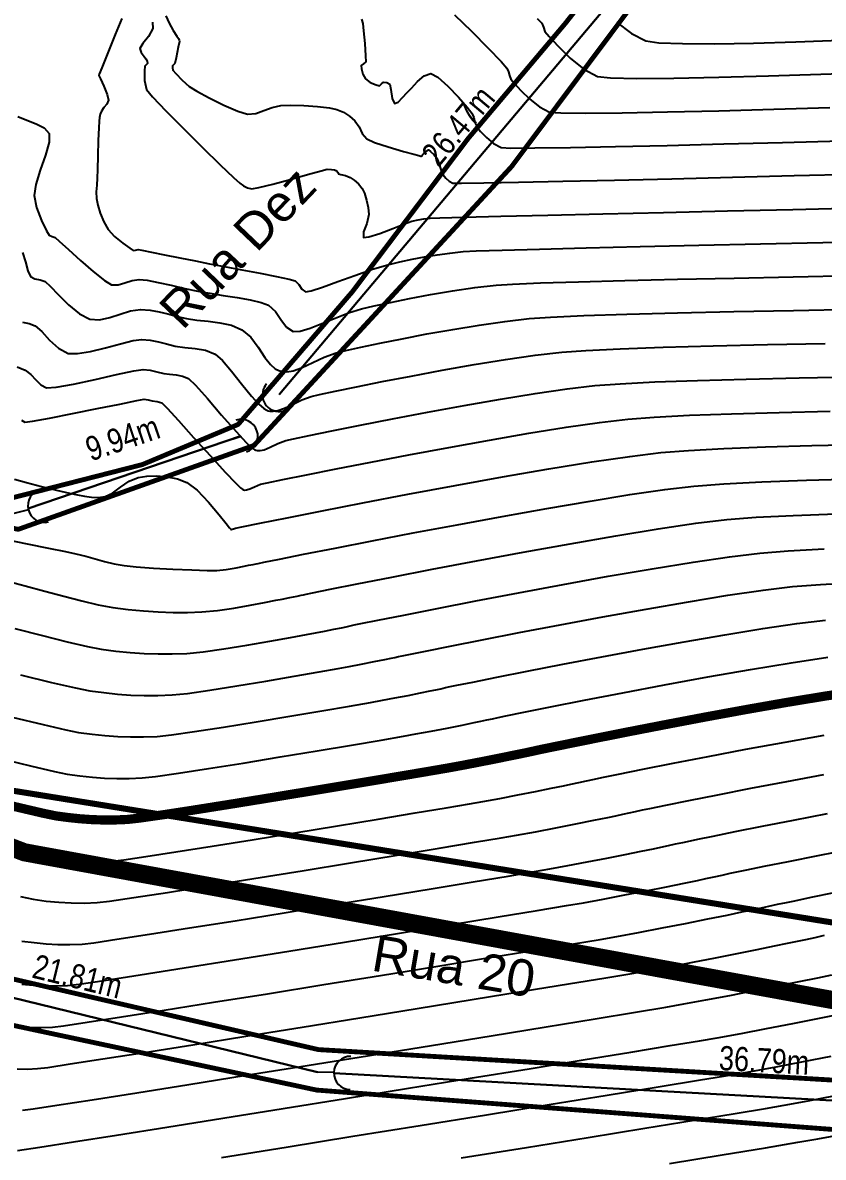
# Model space of a CAD drawing. Extents: x 360931 to 362237, y 7351473 to 7352200.
# Drawn here: x 361529.47 to 361562.54, y 7351742.04 to 7351788.91 of the extents above; entities that cross this region are included whole.
import ezdxf
from ezdxf.enums import TextEntityAlignment as Align

# ---------------------------------------------------------------- set-up
doc = ezdxf.new("R2010")
doc.units = 0
for name, color, linetype in [('A_Curvas Intermediarias', 37, 'Continuous'), ('A_Curvas Mestras', 32, 'Continuous'), ('LISTAGEM_TEXTO', 7, 'Continuous'), ('PONTOS-Pontos - Água_U', 1, 'Continuous'), ('PS_IND_COMPRIMENTO', 7, 'Continuous'), ('ZZ-Carimbo Texto', 7, 'Continuous')]:
    doc.layers.add(name, color=color, linetype=linetype)
doc.layers.add('TUBO_PE_80_NTS194_PN_12_5', color=5, linetype='Continuous', lineweight=30)
doc.styles.add('CARIMBO', font='arial.ttf', dxfattribs={"height": 2})
doc.styles.add('ROMANS', font='arial.ttf', dxfattribs={"height": 2})
picture_1 = doc.add_image_def('image1.tif', size_in_pixel=(23490, 20550))

# ---------------------------------------------------------------- blocks, each defined once
blk = doc.blocks.new('*U1055')
for p, q in [((-0.135, 0), (0, 0)), ((0, 0), (0.1276, -0.0248))]:
    blk.add_line(p, q)
blk.add_arc((-0.2725, -0.0002), 0.1375, 270.09061, 90.09061)
blk = doc.blocks.new('*U1059')
for p, q in [((-0.135, 0), (0, 0)), ((0, 0), (0.1205, -0.0487))]:
    blk.add_line(p, q)
blk.add_arc((-0.2725, -0.0002), 0.1375, 270.09062, 90.09062)
blk = doc.blocks.new('*U1063', base_point=(283806.4177, 7271952.5131))
blk.add_line((283806.2737, 7271952.5131), (283806.4242, 7271952.5131))
blk.add_arc((283806.4242, 7271952.5131), 0.1375, 269.99619, 89.99619)
blk = doc.blocks.new('*U1064', base_point=(283806.4177, 7271952.5131))
blk.add_line((283806.2737, 7271952.5131), (283806.4242, 7271952.5131))
blk.add_arc((283806.4242, 7271952.5131), 0.1375, 269.99619, 89.99619)

msp = doc.modelspace()

# ---------------------------------------------------------------- linework, layer by layer
at = {"color": 0, "const_width": 0.2}
for points in [[(361556.604, 7351794.872), (361557.809, 7351793.852), (361549.666, 7351782.966), (361539.023, 7351771.445), (361529.286, 7351767.979), (361519.1, 7351770.126), (361511.497, 7351763.389), (361510.073, 7351761.671), (361507.671, 7351761.026), (361501.36, 7351763.093), (361500.898, 7351762.188), (361521.024, 7351751.265), (361541.688, 7351746.488), (361579.439, 7351744.25), (361587.794, 7351725.479), (361608.852, 7351739.389), (361632.208, 7351752.383), (361650.459, 7351795.374), (361692.77, 7351833.923)], [(361491.89, 7351761.539), (361497.785, 7351759.837), (361500.808, 7351765.911), (361502.546, 7351765.666), (361503.497, 7351765.065), (361504.584, 7351764.075), (361507.049, 7351763.125), (361508.779, 7351762.893), (361510.526, 7351763.746), (361518.857, 7351771.42), (361523.958, 7351770.272), (361528.932, 7351769.253), (361534.415, 7351770.655), (361538.369, 7351772.312), (361543.087, 7351777.793), (361547.87, 7351784.123), (361551.886, 7351788.881), (361555.901, 7351793.979)], [(361515.043, 7351713.363), (361516.663, 7351714.283), (361523.865, 7351718.198), (361533.156, 7351724.22), (361565.571, 7351735.233), (361578.055, 7351742.036), (361541.616, 7351744.816), (361520.401, 7351749.34), (361500.537, 7351761.517), (361499.307, 7351758.019), (361491.741, 7351759.374), (361489.755, 7351760.162), (361489.502, 7351761.296), (361486.949, 7351762.178), (361485.561, 7351762.304), (361483.544, 7351760.855), (361478.971, 7351756.283), (361475.249, 7351751.49), (361471.178, 7351742.74)]]:
    msp.add_lwpolyline(points, dxfattribs=at)
at = {"layer": 'A_Curvas Intermediarias', "flags": 128}
for points, elevation in [([(361533.572, 7351789.081), (361533.296, 7351788.414), (361532.989, 7351787.658), (361532.738, 7351787.038), (361532.635, 7351786.78), (361532.62, 7351786.73), (361532.684, 7351786.592), (361532.824, 7351786.279), (361532.961, 7351785.935), (361533.015, 7351785.705), (361532.945, 7351785.545), (361532.822, 7351785.398), (361532.725, 7351785.258), (361532.677, 7351785.122), (361532.646, 7351784.985), (361532.625, 7351784.84), (361532.61, 7351784.567), (361532.594, 7351784.036), (361532.577, 7351783.406), (361532.562, 7351782.837), (361532.552, 7351782.491), (361532.527, 7351782.201), (361532.502, 7351781.924), (361532.516, 7351781.64), (361532.574, 7351781.372), (361532.675, 7351781.038), (361532.817, 7351780.688), (361533, 7351780.371), (361533.27, 7351780.076), (361533.604, 7351779.797), (361533.894, 7351779.588), (361534.035, 7351779.501), (361534.134, 7351779.516), (361534.237, 7351779.539), (361534.397, 7351779.51), (361534.787, 7351779.433), (361535.333, 7351779.323), (361535.962, 7351779.196), (361536.603, 7351779.067), (361537.181, 7351778.951), (361537.794, 7351778.833), (361538.525, 7351778.697), (361539.278, 7351778.556), (361539.96, 7351778.424), (361540.476, 7351778.314), (361540.73, 7351778.241), (361540.883, 7351778.087), (361541.007, 7351777.9), (361541.157, 7351777.784), (361541.391, 7351777.831), (361541.86, 7351777.989), (361542.485, 7351778.217), (361543.186, 7351778.471), (361543.885, 7351778.711), (361544.504, 7351778.893), (361545.042, 7351779.023), (361545.562, 7351779.137), (361546.073, 7351779.235), (361546.587, 7351779.32), (361547.114, 7351779.392), (361547.664, 7351779.454), (361548.195, 7351779.481), (361549.277, 7351779.517), (361550.824, 7351779.559), (361552.75, 7351779.608), (361554.969, 7351779.66), (361557.394, 7351779.716), (361559.94, 7351779.773), (361562.519, 7351779.83), (361565.047, 7351779.886)], 78), ([(361547.312, 7351789.234), (361548.013, 7351788.551), (361548.697, 7351787.856), (361549.228, 7351787.301), (361549.467, 7351787.034), (361549.532, 7351786.882), (361549.573, 7351786.721), (361549.64, 7351786.571), (361549.78, 7351786.399), (361550.052, 7351786.101), (361550.413, 7351785.754), (361550.819, 7351785.434), (361551.224, 7351785.218), (361551.694, 7351785.18), (361552.733, 7351785.171), (361554.237, 7351785.186), (361556.102, 7351785.222), (361558.221, 7351785.273), (361560.492, 7351785.336), (361562.809, 7351785.406)], 82), ([(361550.725, 7351789.076), (361550.913, 7351788.893), (361550.977, 7351788.718), (361551.044, 7351788.544), (361551.212, 7351788.341), (361551.583, 7351787.936), (361552.087, 7351787.447), (361552.655, 7351786.991), (361553.217, 7351786.686), (361553.754, 7351786.628), (361554.841, 7351786.607), (361556.367, 7351786.617), (361558.218, 7351786.653), (361560.281, 7351786.708), (361562.444, 7351786.777), (361564.594, 7351786.853)], 83), ([(361534.839, 7351788.923), (361534.84, 7351788.661), (361534.669, 7351788.34), (361534.428, 7351788.049), (361534.305, 7351787.841), (361534.367, 7351787.675), (361534.488, 7351787.513), (361534.564, 7351787.418), (361534.606, 7351787.313), (361534.628, 7351787.221), (361534.572, 7351787.165), (361534.513, 7351787.108), (361534.498, 7351786.913), (361534.506, 7351786.519), (361534.586, 7351786.144), (361534.834, 7351785.843), (361535.381, 7351785.269), (361536.109, 7351784.534), (361536.899, 7351783.754), (361537.63, 7351783.041), (361538.183, 7351782.511), (361538.439, 7351782.277), (361538.598, 7351782.17), (361538.763, 7351782.085), (361538.939, 7351782.041), (361539.226, 7351782.094), (361539.804, 7351782.241), (361540.525, 7351782.435), (361541.238, 7351782.632), (361541.796, 7351782.785), (361542.048, 7351782.85), (361542.233, 7351782.844), (361542.355, 7351782.828), (361542.405, 7351782.799), (361542.454, 7351782.765), (361542.486, 7351782.715), (361542.518, 7351782.667), (361542.614, 7351782.643), (361542.81, 7351782.59), (361543, 7351782.513), (361543.169, 7351782.401), (361543.347, 7351782.248), (361543.493, 7351782.064), (361543.584, 7351781.861), (361543.671, 7351781.579), (361543.737, 7351781.271), (361543.764, 7351780.989), (361543.68, 7351780.619), (361543.545, 7351780.262), (361543.544, 7351780.04), (361543.775, 7351780.058), (361544.226, 7351780.204), (361544.762, 7351780.407), (361545.247, 7351780.597), (361545.545, 7351780.703), (361545.799, 7351780.762), (361546.045, 7351780.805), (361546.304, 7351780.838), (361546.694, 7351780.85), (361547.696, 7351780.876), (361549.214, 7351780.913), (361551.156, 7351780.959), (361553.427, 7351781.012), (361555.935, 7351781.071), (361558.584, 7351781.133), (361561.283, 7351781.197), (361563.936, 7351781.261)], 79), ([(361543.464, 7351789.059), (361543.517, 7351788.88), (361543.553, 7351788.573), (361543.599, 7351788.044), (361543.635, 7351787.535), (361543.641, 7351787.288), (361543.547, 7351787.213), (361543.458, 7351787.139), (361543.467, 7351787.006), (361543.523, 7351786.78), (361543.624, 7351786.582), (361543.82, 7351786.443), (361544.065, 7351786.337), (361544.21, 7351786.299), (361544.294, 7351786.375), (361544.379, 7351786.453), (361544.506, 7351786.431), (361544.633, 7351786.363), (361544.679, 7351786.142), (361544.738, 7351785.776), (361544.834, 7351785.564), (361544.979, 7351785.63), (361545.158, 7351785.821), (361545.346, 7351786.017), (361545.53, 7351786.209), (361545.779, 7351786.477), (361546.055, 7351786.713), (361546.323, 7351786.809), (361546.616, 7351786.651), (361547.031, 7351786.279), (361547.469, 7351785.824), (361547.831, 7351785.413), (361548.021, 7351785.176), (361548.102, 7351784.985), (361548.153, 7351784.785), (361548.237, 7351784.598), (361548.386, 7351784.412), (361548.626, 7351784.162), (361548.92, 7351783.918), (361549.23, 7351783.749), (361549.639, 7351783.729), (361550.627, 7351783.732), (361552.096, 7351783.754), (361553.95, 7351783.79), (361556.093, 7351783.84), (361558.428, 7351783.899), (361560.858, 7351783.964), (361563.288, 7351784.032)], 81), ([(361553.997, 7351788.935), (361554.614, 7351788.467), (361555.211, 7351788.155), (361555.747, 7351788.078), (361556.728, 7351788.041), (361558.06, 7351788.04), (361559.65, 7351788.068), (361561.407, 7351788.117), (361563.237, 7351788.183), (361565.048, 7351788.258), (361566.748, 7351788.335), (361568.243, 7351788.409), (361569.442, 7351788.473), (361570.252, 7351788.52), (361570.579, 7351788.545), (361570.791, 7351788.601), (361570.989, 7351788.679), (361571.191, 7351788.769), (361571.379, 7351788.877), (361571.613, 7351789.028)], 84), ([(361529.266, 7351785.039), (361529.641, 7351784.875), (361530.028, 7351784.733), (361530.36, 7351784.568), (361530.57, 7351784.333), (361530.565, 7351783.977), (361530.411, 7351783.438), (361530.195, 7351782.82), (361530.009, 7351782.229), (361529.941, 7351781.77), (361530.048, 7351781.268), (361530.251, 7351780.74), (361530.455, 7351780.316), (361530.568, 7351780.124), (361530.685, 7351780.076), (361530.814, 7351780.036), (361530.983, 7351779.886), (361531.364, 7351779.535), (361531.864, 7351779.081), (361532.389, 7351778.623), (361532.845, 7351778.257), (361533.139, 7351778.082), (361533.414, 7351778.076), (361533.696, 7351778.157), (361533.987, 7351778.255), (361534.288, 7351778.301), (361534.613, 7351778.267), (361535.069, 7351778.18), (361535.603, 7351778.062), (361536.166, 7351777.934), (361536.71, 7351777.817), (361537.194, 7351777.731), (361537.751, 7351777.644), (361538.327, 7351777.552), (361538.868, 7351777.455), (361539.32, 7351777.349), (361539.629, 7351777.233), (361539.912, 7351776.976), (361540.139, 7351776.641), (361540.365, 7351776.33), (361540.643, 7351776.149), (361540.931, 7351776.162), (361541.339, 7351776.285), (361541.832, 7351776.478), (361542.374, 7351776.702), (361542.929, 7351776.917), (361543.462, 7351777.083), (361543.987, 7351777.208), (361544.663, 7351777.356), (361545.453, 7351777.517), (361546.321, 7351777.678), (361547.23, 7351777.832), (361548.144, 7351777.965), (361549.025, 7351778.07), (361549.696, 7351778.112), (361550.858, 7351778.158), (361552.434, 7351778.206), (361554.345, 7351778.256), (361556.511, 7351778.308), (361558.854, 7351778.36), (361561.295, 7351778.412), (361563.756, 7351778.463)], 77), ([(361529.465, 7351779.418), (361529.584, 7351779.023), (361529.684, 7351778.652), (361529.787, 7351778.428), (361529.969, 7351778.332), (361530.188, 7351778.285), (361530.402, 7351778.211), (361530.606, 7351778.023), (361530.945, 7351777.667), (361531.366, 7351777.249), (361531.816, 7351776.879), (361532.243, 7351776.662), (361532.65, 7351776.638), (361533.072, 7351776.73), (361533.5, 7351776.874), (361533.925, 7351777.006), (361534.339, 7351777.064), (361534.731, 7351777.036), (361535.105, 7351776.968), (361535.473, 7351776.875), (361535.846, 7351776.775), (361536.238, 7351776.684), (361536.669, 7351776.621), (361537.137, 7351776.575), (361537.618, 7351776.514), (361538.09, 7351776.408), (361538.528, 7351776.226), (361538.894, 7351775.917), (361539.194, 7351775.507), (361539.471, 7351775.08), (361539.705, 7351774.784), (361539.903, 7351774.615), (361540.05, 7351774.539), (361540.13, 7351774.514), (361540.212, 7351774.497), (361540.379, 7351774.488), (361540.636, 7351774.524), (361540.991, 7351774.646), (361541.452, 7351774.865), (361541.93, 7351775.097), (361542.421, 7351775.273), (361542.819, 7351775.367), (361543.432, 7351775.503), (361544.221, 7351775.669), (361545.145, 7351775.854), (361546.164, 7351776.048), (361547.238, 7351776.239), (361548.327, 7351776.416), (361549.389, 7351776.569), (361550.386, 7351776.686), (361551.271, 7351776.747), (361552.648, 7351776.806), (361554.428, 7351776.864), (361556.524, 7351776.92), (361558.847, 7351776.974), (361561.31, 7351777.025), (361563.826, 7351777.074)], 76), ([(361529.242, 7351774.696), (361529.577, 7351774.56), (361529.81, 7351774.374), (361530.011, 7351774.152), (361530.214, 7351773.95), (361530.451, 7351773.824), (361530.849, 7351773.849), (361531.576, 7351773.981), (361532.465, 7351774.172), (361533.35, 7351774.37), (361534.065, 7351774.525), (361534.441, 7351774.588), (361534.73, 7351774.557), (361535.007, 7351774.488), (361535.296, 7351774.417), (361535.541, 7351774.384), (361535.808, 7351774.356), (361536.077, 7351774.308), (361536.326, 7351774.211), (361536.613, 7351773.938), (361537.1, 7351773.386), (361537.689, 7351772.698), (361538.283, 7351772.017), (361538.698, 7351771.572), (361538.941, 7351771.345), (361539.059, 7351771.261), (361539.102, 7351771.243), (361539.159, 7351771.232), (361539.274, 7351771.23), (361539.451, 7351771.268), (361539.694, 7351771.37), (361540.01, 7351771.528), (361540.339, 7351771.653), (361540.651, 7351771.723), (361541.306, 7351771.861), (361542.245, 7351772.053), (361543.412, 7351772.287), (361544.748, 7351772.548), (361546.196, 7351772.822), (361547.699, 7351773.096), (361549.2, 7351773.357), (361550.639, 7351773.59), (361551.961, 7351773.781), (361553.107, 7351773.918), (361554.147, 7351773.996), (361555.586, 7351774.066), (361557.347, 7351774.129), (361559.357, 7351774.185), (361561.542, 7351774.234), (361563.826, 7351774.279)], 74), ([(361529.418, 7351772.489), (361529.555, 7351772.405), (361529.873, 7351772.444), (361530.583, 7351772.574), (361531.528, 7351772.76), (361532.549, 7351772.965), (361533.489, 7351773.156), (361534.19, 7351773.296), (361534.492, 7351773.35), (361534.658, 7351773.326), (361534.824, 7351773.284), (361535.024, 7351773.26), (361535.225, 7351773.204), (361535.438, 7351772.986), (361535.907, 7351772.471), (361536.531, 7351771.778), (361537.211, 7351771.025), (361537.848, 7351770.333), (361538.258, 7351769.903), (361538.474, 7351769.693), (361538.563, 7351769.621), (361538.588, 7351769.608), (361538.632, 7351769.601), (361538.721, 7351769.605), (361538.858, 7351769.648), (361539.048, 7351769.741), (361539.298, 7351769.843), (361539.571, 7351769.902), (361540.222, 7351770.036), (361541.192, 7351770.232), (361542.422, 7351770.477), (361543.851, 7351770.756), (361545.421, 7351771.056), (361547.073, 7351771.364), (361548.746, 7351771.665), (361550.381, 7351771.946), (361551.92, 7351772.194), (361553.302, 7351772.394), (361554.468, 7351772.534), (361555.56, 7351772.618), (361557.011, 7351772.692), (361558.752, 7351772.755), (361560.714, 7351772.811), (361562.829, 7351772.858)], 73), ([(361529.138, 7351770.052), (361529.635, 7351769.91), (361530.247, 7351769.749), (361530.87, 7351769.593), (361531.4, 7351769.469), (361531.732, 7351769.401), (361532.026, 7351769.351), (361532.311, 7351769.31), (361532.592, 7351769.297), (361532.874, 7351769.334), (361533.174, 7351769.479), (361533.505, 7351769.721), (361533.863, 7351769.968), (361534.244, 7351770.126), (361534.596, 7351770.176), (361535.004, 7351770.188), (361535.437, 7351770.153), (361535.864, 7351770.066), (361536.253, 7351769.92), (361536.671, 7351769.603), (361537.145, 7351769.108), (361537.593, 7351768.576), (361537.876, 7351768.22), (361538.016, 7351768.041), (361538.065, 7351767.981), (361538.074, 7351767.973), (361538.086, 7351767.972), (361538.121, 7351767.98), (361538.185, 7351768.005), (361538.257, 7351768.033), (361538.525, 7351768.088), (361539.261, 7351768.236), (361540.39, 7351768.461), (361541.836, 7351768.745), (361543.524, 7351769.073), (361545.38, 7351769.426), (361547.329, 7351769.789), (361549.294, 7351770.144), (361551.202, 7351770.474), (361552.977, 7351770.763), (361554.544, 7351770.994), (361555.829, 7351771.15), (361556.968, 7351771.24), (361558.429, 7351771.316), (361560.147, 7351771.381), (361562.059, 7351771.436), (361564.104, 7351771.481)], 72), ([(361528.653, 7351767.586), (361529.654, 7351767.385), (361530.542, 7351767.206), (361531.237, 7351767.063), (361531.664, 7351766.972), (361532.076, 7351766.87), (361532.467, 7351766.76), (361532.851, 7351766.652), (361533.244, 7351766.556), (361533.659, 7351766.479), (361534.16, 7351766.426), (361534.868, 7351766.376), (361535.67, 7351766.333), (361536.451, 7351766.301), (361537.096, 7351766.283), (361537.493, 7351766.285), (361537.879, 7351766.326), (361538.283, 7351766.393), (361538.618, 7351766.458), (361538.801, 7351766.495), (361538.993, 7351766.532), (361539.111, 7351766.556), (361539.194, 7351766.574), (361539.425, 7351766.621), (361540.072, 7351766.751), (361541.074, 7351766.95), (361542.371, 7351767.206), (361543.9, 7351767.504), (361545.602, 7351767.83), (361547.414, 7351768.171), (361549.276, 7351768.514), (361551.127, 7351768.844), (361552.904, 7351769.148), (361554.548, 7351769.412), (361555.997, 7351769.623), (361557.189, 7351769.766), (361558.428, 7351769.863), (361560.006, 7351769.943), (361561.851, 7351770.009), (361563.887, 7351770.063)], 71), ([(361529.145, 7351763.877), (361530.289, 7351763.587), (361531.314, 7351763.335), (361532.149, 7351763.143), (361532.719, 7351763.033), (361533.324, 7351762.952), (361533.909, 7351762.891), (361534.484, 7351762.85), (361535.06, 7351762.83), (361535.647, 7351762.832), (361536.257, 7351762.855), (361536.921, 7351762.919), (361537.778, 7351763.039), (361538.73, 7351763.194), (361539.682, 7351763.36), (361540.536, 7351763.515), (361541.197, 7351763.639), (361541.567, 7351763.707), (361541.936, 7351763.776), (361542.32, 7351763.852), (361542.642, 7351763.917), (361542.826, 7351763.955), (361542.995, 7351763.992), (361543.163, 7351764.028), (361543.434, 7351764.083), (361544.142, 7351764.225), (361545.217, 7351764.44), (361546.588, 7351764.711), (361548.188, 7351765.021), (361549.945, 7351765.357), (361551.791, 7351765.701), (361553.656, 7351766.038), (361555.469, 7351766.352), (361557.163, 7351766.627), (361558.667, 7351766.848), (361559.911, 7351766.998), (361561.092, 7351767.091), (361562.576, 7351767.167)], 69), ([(361529.38, 7351761.972), (361530.668, 7351761.658), (361531.658, 7351761.429), (361532.249, 7351761.311), (361532.829, 7351761.233), (361533.389, 7351761.174), (361533.94, 7351761.135), (361534.492, 7351761.116), (361535.055, 7351761.117), (361535.64, 7351761.139), (361536.272, 7351761.204), (361537.2, 7351761.335), (361538.316, 7351761.51), (361539.512, 7351761.71), (361540.681, 7351761.911), (361541.715, 7351762.093), (361542.507, 7351762.234), (361542.949, 7351762.314), (361543.458, 7351762.409), (361543.986, 7351762.513), (361544.43, 7351762.602), (361544.684, 7351762.654), (361544.841, 7351762.688), (361544.99, 7351762.721), (361545.147, 7351762.754), (361545.418, 7351762.809), (361546.102, 7351762.947), (361547.134, 7351763.154), (361548.449, 7351763.414), (361549.982, 7351763.713), (361551.665, 7351764.035), (361553.435, 7351764.365), (361555.224, 7351764.688), (361556.969, 7351764.99), (361558.602, 7351765.255), (361560.058, 7351765.468), (361561.271, 7351765.614), (361562.423, 7351765.705), (361563.86, 7351765.778)], 68), ([(361529.037, 7351760.22), (361530.313, 7351759.912), (361531.256, 7351759.694), (361531.779, 7351759.588), (361532.334, 7351759.513), (361532.87, 7351759.457), (361533.397, 7351759.42), (361533.924, 7351759.402), (361534.463, 7351759.403), (361535.022, 7351759.424), (361535.617, 7351759.487), (361536.568, 7351759.622), (361537.77, 7351759.808), (361539.117, 7351760.027), (361540.503, 7351760.259), (361541.823, 7351760.483), (361542.972, 7351760.681), (361543.843, 7351760.833), (361544.332, 7351760.92), (361544.844, 7351761.015), (361545.389, 7351761.121), (361545.9, 7351761.223), (361546.306, 7351761.305), (361546.541, 7351761.354), (361546.741, 7351761.397), (361546.932, 7351761.439), (361547.132, 7351761.481), (361547.401, 7351761.536), (361548.061, 7351761.67), (361549.052, 7351761.869), (361550.311, 7351762.118), (361551.776, 7351762.404), (361553.386, 7351762.713), (361555.079, 7351763.029), (361556.794, 7351763.339), (361558.468, 7351763.628), (361560.041, 7351763.883), (361561.449, 7351764.088), (361562.632, 7351764.23)], 67), ([(361528.414, 7351758.537), (361529.796, 7351758.204), (361530.79, 7351757.972), (361531.309, 7351757.865), (361531.838, 7351757.794), (361532.35, 7351757.74), (361532.853, 7351757.705), (361533.357, 7351757.687), (361533.871, 7351757.689), (361534.404, 7351757.709), (361534.961, 7351757.77), (361535.909, 7351757.904), (361537.149, 7351758.095), (361538.583, 7351758.325), (361540.111, 7351758.576), (361541.635, 7351758.83), (361543.057, 7351759.069), (361544.276, 7351759.277), (361545.195, 7351759.435), (361545.715, 7351759.526), (361546.337, 7351759.641), (361546.999, 7351759.77), (361547.619, 7351759.894), (361548.113, 7351759.994), (361548.399, 7351760.053), (361548.641, 7351760.105), (361548.873, 7351760.157), (361549.116, 7351760.208), (361549.428, 7351760.271), (361550.172, 7351760.422), (361551.275, 7351760.644), (361552.661, 7351760.918), (361554.256, 7351761.228), (361555.984, 7351761.555), (361557.769, 7351761.883), (361559.538, 7351762.194), (361561.215, 7351762.469), (361562.725, 7351762.693)], 66), ([(361528.916, 7351754.748), (361529.877, 7351754.522), (361530.369, 7351754.42), (361530.941, 7351754.344), (361531.493, 7351754.292), (361532.038, 7351754.263), (361532.592, 7351754.258), (361533.169, 7351754.278), (361533.653, 7351754.334), (361534.557, 7351754.463), (361535.797, 7351754.653), (361537.291, 7351754.889), (361538.956, 7351755.156), (361540.71, 7351755.442), (361542.471, 7351755.731), (361544.155, 7351756.009), (361545.681, 7351756.264), (361546.965, 7351756.479), (361547.926, 7351756.642), (361548.48, 7351756.738), (361549.175, 7351756.866), (361549.921, 7351757.01), (361550.653, 7351757.155), (361551.306, 7351757.286), (361551.814, 7351757.39), (361552.114, 7351757.452), (361552.442, 7351757.522), (361552.756, 7351757.592), (361553.085, 7351757.661), (361553.392, 7351757.724), (361554.08, 7351757.864), (361555.084, 7351758.067), (361556.34, 7351758.317), (361557.782, 7351758.599), (361559.346, 7351758.896), (361560.966, 7351759.194), (361562.578, 7351759.477)], 64), ([(361529.375, 7351752.808), (361529.899, 7351752.697), (361530.441, 7351752.626), (361530.964, 7351752.576), (361531.48, 7351752.549), (361532.005, 7351752.544), (361532.551, 7351752.563), (361533.061, 7351752.623), (361534.057, 7351752.769), (361535.446, 7351752.982), (361537.131, 7351753.249), (361539.017, 7351753.551), (361541.01, 7351753.875), (361543.013, 7351754.202), (361544.933, 7351754.518), (361546.673, 7351754.806), (361548.138, 7351755.051), (361549.233, 7351755.235), (361549.863, 7351755.344), (361550.649, 7351755.489), (361551.492, 7351755.651), (361552.32, 7351755.815), (361553.058, 7351755.964), (361553.633, 7351756.081), (361553.971, 7351756.151), (361554.253, 7351756.211), (361554.52, 7351756.271), (361554.787, 7351756.33), (361555.069, 7351756.388), (361555.374, 7351756.45), (361556.033, 7351756.585), (361556.989, 7351756.779), (361558.18, 7351757.017), (361559.546, 7351757.285), (361561.028, 7351757.567), (361562.566, 7351757.85)], 63), ([(361529.429, 7351750.974), (361529.941, 7351750.907), (361530.435, 7351750.86), (361530.922, 7351750.834), (361531.418, 7351750.83), (361531.934, 7351750.848), (361532.406, 7351750.905), (361533.359, 7351751.044), (361534.706, 7351751.251), (361536.364, 7351751.512), (361538.247, 7351751.813), (361540.271, 7351752.139), (361542.351, 7351752.477), (361544.401, 7351752.812), (361546.338, 7351753.13), (361548.075, 7351753.417), (361549.529, 7351753.659), (361550.614, 7351753.841), (361551.246, 7351753.95), (361551.991, 7351754.087), (361552.792, 7351754.24), (361553.598, 7351754.398), (361554.356, 7351754.55), (361555.015, 7351754.684), (361555.523, 7351754.787), (361555.829, 7351754.85), (361556.143, 7351754.917), (361556.441, 7351754.984), (361556.739, 7351755.05), (361557.053, 7351755.114), (361557.356, 7351755.176), (361557.988, 7351755.307), (361558.894, 7351755.491), (361560.02, 7351755.717), (361561.311, 7351755.97), (361562.712, 7351756.238)], 62), ([(361529.441, 7351749.188), (361529.905, 7351749.144), (361530.364, 7351749.12), (361530.83, 7351749.116), (361531.316, 7351749.132), (361531.809, 7351749.194), (361532.841, 7351749.346), (361534.317, 7351749.574), (361536.142, 7351749.862), (361538.221, 7351750.194), (361540.459, 7351750.555), (361542.763, 7351750.928), (361545.036, 7351751.298), (361547.184, 7351751.65), (361549.112, 7351751.967), (361550.725, 7351752.234), (361551.929, 7351752.436), (361552.629, 7351752.556), (361553.451, 7351752.707), (361554.335, 7351752.876), (361555.224, 7351753.051), (361556.061, 7351753.218), (361556.788, 7351753.366), (361557.349, 7351753.48), (361557.686, 7351753.55), (361558.032, 7351753.624), (361558.362, 7351753.697), (361558.691, 7351753.77), (361559.038, 7351753.841), (361559.385, 7351753.913), (361560.095, 7351754.059), (361561.099, 7351754.264), (361562.332, 7351754.51), (361563.726, 7351754.781)], 61), ([(361529.248, 7351745.691), (361529.656, 7351745.687), (361530.081, 7351745.702), (361530.503, 7351745.756), (361531.431, 7351745.894), (361532.788, 7351746.103), (361534.499, 7351746.372), (361536.492, 7351746.689), (361538.689, 7351747.04), (361541.018, 7351747.415), (361543.403, 7351747.8), (361545.769, 7351748.183), (361548.042, 7351748.553), (361550.147, 7351748.897), (361552.01, 7351749.202), (361553.555, 7351749.458), (361554.708, 7351749.65), (361555.394, 7351749.768), (361556.244, 7351749.924), (361557.156, 7351750.097), (361558.085, 7351750.278), (361558.986, 7351750.457), (361559.814, 7351750.624), (361560.522, 7351750.768), (361561.067, 7351750.879), (361561.401, 7351750.948), (361561.812, 7351751.036), (361562.203, 7351751.123), (361562.595, 7351751.21)], 59), ([(361529.463, 7351743.987), (361529.9, 7351744.044), (361530.887, 7351744.192), (361532.342, 7351744.418), (361534.184, 7351744.708), (361536.332, 7351745.049), (361538.705, 7351745.428), (361541.221, 7351745.832), (361543.8, 7351746.248), (361546.36, 7351746.662), (361548.82, 7351747.062), (361551.098, 7351747.433), (361553.115, 7351747.763), (361554.787, 7351748.039), (361556.035, 7351748.247), (361556.777, 7351748.374), (361557.693, 7351748.542), (361558.677, 7351748.729), (361559.68, 7351748.925), (361560.653, 7351749.118), (361561.546, 7351749.298), (361562.31, 7351749.453), (361562.898, 7351749.573)], 58), ([(361529.25, 7351742.325), (361530.182, 7351742.465), (361531.57, 7351742.681), (361533.34, 7351742.959), (361535.422, 7351743.289), (361537.741, 7351743.66), (361540.227, 7351744.058), (361542.807, 7351744.473), (361545.409, 7351744.892), (361547.96, 7351745.305), (361550.388, 7351745.699), (361552.622, 7351746.063), (361554.588, 7351746.384), (361556.214, 7351746.652), (361557.429, 7351746.855), (361558.16, 7351746.98), (361559.143, 7351747.16), (361560.199, 7351747.361), (361561.276, 7351747.571), (361562.319, 7351747.778), (361563.278, 7351747.971)], 57), ([(361537.689, 7351742.037), (361540.347, 7351742.462), (361543.107, 7351742.906), (361545.891, 7351743.354), (361548.622, 7351743.795), (361551.222, 7351744.216), (361553.613, 7351744.605), (361555.719, 7351744.949), (361557.461, 7351745.236), (361558.761, 7351745.452), (361559.543, 7351745.586), (361560.593, 7351745.779), (361561.721, 7351745.993), (361562.871, 7351746.218)], 56), ([(361556.19, 7351741.787), (361558.361, 7351742.141), (361560.154, 7351742.436), (361561.494, 7351742.659), (361562.308, 7351742.798), (361563.356, 7351742.99)], 54)]:
    msp.add_lwpolyline(points, dxfattribs=dict(at, elevation=elevation))
at = {"layer": 'A_Curvas Mestras', "flags": 128}
for points, elevation in [([(361535.39, 7351789.188), (361535.519, 7351788.893), (361535.691, 7351788.591), (361535.843, 7351788.353), (361535.911, 7351788.25), (361535.932, 7351788.191), (361535.948, 7351788.131), (361535.899, 7351787.89), (361535.807, 7351787.456), (361535.752, 7351787.215), (361535.704, 7351787.169), (361535.658, 7351787.123), (361535.657, 7351787.042), (361535.671, 7351786.953), (361535.791, 7351786.807), (361536.054, 7351786.528), (361536.35, 7351786.271), (361536.66, 7351786.082), (361537.18, 7351785.799), (361537.784, 7351785.496), (361538.351, 7351785.248), (361538.757, 7351785.131), (361539.101, 7351785.162), (361539.436, 7351785.276), (361539.775, 7351785.408), (361540.133, 7351785.489), (361540.537, 7351785.499), (361541.078, 7351785.48), (361541.65, 7351785.439), (361542.142, 7351785.386), (361542.446, 7351785.328), (361542.72, 7351785.21), (361542.967, 7351785.051), (361543.194, 7351784.852), (361543.365, 7351784.604), (361543.497, 7351784.334), (361543.68, 7351784.109), (361544.002, 7351783.965), (361544.566, 7351783.779), (361545.194, 7351783.592), (361545.621, 7351783.473), (361545.838, 7351783.415), (361545.912, 7351783.396), (361545.923, 7351783.394), (361545.93, 7351783.398), (361545.951, 7351783.414), (361545.99, 7351783.45), (361546.03, 7351783.488), (361546.116, 7351783.575), (361546.229, 7351783.65), (361546.321, 7351783.593), (361546.456, 7351783.464), (361546.575, 7351783.317), (361546.659, 7351783.109), (361546.74, 7351782.84), (361546.834, 7351782.625), (361546.948, 7351782.482), (361547.082, 7351782.362), (361547.237, 7351782.28), (361547.59, 7351782.277), (361548.524, 7351782.29), (361549.949, 7351782.318), (361551.778, 7351782.358), (361553.92, 7351782.407), (361556.287, 7351782.464), (361558.791, 7351782.526), (361561.341, 7351782.59), (361563.85, 7351782.656)], 80), ([(361529.468, 7351776.539), (361529.736, 7351776.483), (361529.989, 7351776.385), (361530.257, 7351776.151), (361530.58, 7351775.8), (361530.947, 7351775.457), (361531.347, 7351775.243), (361531.73, 7351775.237), (361532.272, 7351775.331), (361532.891, 7351775.481), (361533.506, 7351775.644), (361534.033, 7351775.773), (361534.39, 7351775.826), (361534.743, 7351775.796), (361535.079, 7351775.724), (361535.414, 7351775.635), (361535.767, 7351775.551), (361536.162, 7351775.497), (361536.593, 7351775.452), (361537.025, 7351775.374), (361537.427, 7351775.218), (361537.725, 7351774.958), (361538.097, 7351774.518), (361538.507, 7351773.995), (361538.92, 7351773.484), (361539.229, 7351773.148), (361539.437, 7351772.97), (361539.56, 7351772.898), (361539.616, 7351772.878), (361539.681, 7351772.865), (361539.812, 7351772.857), (361540.012, 7351772.885), (361540.286, 7351772.978), (361540.638, 7351773.148), (361541.003, 7351773.327), (361541.38, 7351773.463), (361541.733, 7351773.545), (361542.374, 7351773.683), (361543.252, 7351773.866), (361544.316, 7351774.08), (361545.515, 7351774.313), (361546.798, 7351774.552), (361548.114, 7351774.783), (361549.411, 7351774.993), (361550.639, 7351775.171), (361551.746, 7351775.302), (361552.728, 7351775.373), (361554.149, 7351775.439), (361555.928, 7351775.501), (361557.985, 7351775.557), (361560.24, 7351775.609), (361562.612, 7351775.656)], 75), ([(361528.754, 7351765.859), (361529.575, 7351765.646), (361530.386, 7351765.426), (361531.171, 7351765.214), (361531.911, 7351765.023), (361532.59, 7351764.866), (361533.189, 7351764.756), (361533.828, 7351764.672), (361534.455, 7351764.609), (361535.073, 7351764.567), (361535.681, 7351764.547), (361536.281, 7351764.548), (361536.875, 7351764.57), (361537.511, 7351764.628), (361538.196, 7351764.725), (361538.868, 7351764.841), (361539.464, 7351764.956), (361539.924, 7351765.049), (361540.184, 7351765.101), (361540.501, 7351765.161), (361540.806, 7351765.222), (361540.969, 7351765.256), (361541.074, 7351765.278), (361541.179, 7351765.301), (361541.446, 7351765.355), (361542.174, 7351765.501), (361543.288, 7351765.723), (361544.716, 7351766.004), (361546.383, 7351766.328), (361548.216, 7351766.677), (361550.14, 7351767.036), (361552.081, 7351767.386), (361553.967, 7351767.713), (361555.723, 7351767.999), (361557.275, 7351768.228), (361558.55, 7351768.382), (361559.76, 7351768.477), (361561.291, 7351768.555), (361563.074, 7351768.619)], 70), ([(361529.376, 7351747.428), (361529.806, 7351747.405), (361530.243, 7351747.402), (361530.698, 7351747.417), (361531.154, 7351747.475), (361532.132, 7351747.62), (361533.547, 7351747.838), (361535.317, 7351748.117), (361537.356, 7351748.441), (361539.581, 7351748.798), (361541.909, 7351749.174), (361544.254, 7351749.554), (361546.534, 7351749.925), (361548.664, 7351750.273), (361550.561, 7351750.585), (361552.141, 7351750.846), (361553.319, 7351751.043), (361554.012, 7351751.162), (361554.911, 7351751.327), (361555.878, 7351751.512), (361556.851, 7351751.703), (361557.766, 7351751.886), (361558.562, 7351752.048), (361559.175, 7351752.173), (361559.544, 7351752.249), (361559.922, 7351752.33), (361560.283, 7351752.41), (361560.643, 7351752.49), (361561.022, 7351752.568), (361561.366, 7351752.639), (361562.041, 7351752.779), (361562.987, 7351752.972)], 60), ([(361547.583, 7351742.011), (361550.282, 7351742.447), (361552.832, 7351742.86), (361555.163, 7351743.239), (361557.208, 7351743.573), (361558.896, 7351743.85), (361560.158, 7351744.061), (361560.926, 7351744.192), (361561.914, 7351744.373), (361562.973, 7351744.573)], 55)]:
    msp.add_lwpolyline(points, dxfattribs=dict(at, elevation=elevation))
at = {"layer": 'A_Curvas Mestras', "color": 31, "true_color": 0xfecc66, "const_width": 0.38, "elevation": 65, "flags": 128}
msp.add_lwpolyline([(361527.886, 7351756.831), (361529.305, 7351756.488), (361530.32, 7351756.251), (361530.839, 7351756.143), (361531.343, 7351756.075), (361531.83, 7351756.024), (361532.309, 7351755.99), (361532.789, 7351755.973), (361533.278, 7351755.974), (361533.787, 7351755.994), (361534.306, 7351756.052), (361535.236, 7351756.184), (361536.485, 7351756.376), (361537.963, 7351756.61), (361539.579, 7351756.872), (361541.243, 7351757.146), (361542.863, 7351757.415), (361544.349, 7351757.664), (361545.611, 7351757.877), (361546.557, 7351758.038), (361547.098, 7351758.132), (361547.702, 7351758.243), (361548.35, 7351758.368), (361548.986, 7351758.494), (361549.554, 7351758.609), (361549.996, 7351758.699), (361550.256, 7351758.752), (361550.542, 7351758.814), (361550.815, 7351758.875), (361551.1, 7351758.934), (361551.409, 7351758.997), (361552.126, 7351759.143), (361553.179, 7351759.356), (361554.5, 7351759.618), (361556.019, 7351759.913), (361557.664, 7351760.226), (361559.367, 7351760.538), (361561.058, 7351760.835), (361562.666, 7351761.099), (361564.121, 7351761.314)], dxfattribs=at)
at = {"layer": 'LISTAGEM_TEXTO', "color": 3, "const_width": 0.75, "elevation": 82}
msp.add_lwpolyline([(361829.1, 7351718.527), (361715.748, 7351825.073), (361671.383, 7351785.878), (361640.158, 7351744.645), (361608.029, 7351738.154), (361582.697, 7351744.921), (361529.543, 7351754.638), (361523.7, 7351756.873)], dxfattribs=at)
at = {"layer": 'LISTAGEM_TEXTO', "color": 1, "const_width": 0.25}
msp.add_lwpolyline([(361497.606, 7351757.563), (361499.953, 7351757.699), (361502.155, 7351762.687), (361508.758, 7351760.449), (361587.509, 7351747.783), (361598.302, 7351731.89), (361607.226, 7351712.676), (361607.517, 7351706.641), (361612.363, 7351699.685), (361626.72, 7351685.556), (361635.21, 7351683.055), (361627.826, 7351675.837), (361628.057, 7351674.84), (361628.057, 7351672.814), (361630.576, 7351671.183), (361645.006, 7351653.806), (361645.336, 7351647.693), (361637.323, 7351647.869), (361625.309, 7351667.255), (361603.454, 7351662.847), (361583.763, 7351650.328), (361571.22, 7351645.425), (361575.038, 7351633.182), (361566.424, 7351629.913)], dxfattribs=at)
at = {"layer": 'TUBO_PE_80_NTS194_PN_12_5', "linetype": 'Continuous'}
for points in [[(361557.132, 7351793.8), (361540.08, 7351773.561)], [(361529.696, 7351768.844), (361538.463, 7351771.821)], [(361521.117, 7351750.565), (361541.649, 7351745.554)], [(361542.324, 7351745.517), (361577.706, 7351743.58)]]:
    msp.add_lwpolyline(points, dxfattribs=at)

# ---------------------------------------------------------------- block references
at = {"layer": 'PONTOS-Pontos - Água_U', "xscale": 5, "yscale": 5, "zscale": 5}
for name, p, rotation in [('*U1063', (361540.08, 7351773.561), 229.2889601094471), ('*U1064', (361538.465, 7351771.822), 18.81640626033225), ('*U1059', (361529.052, 7351768.625), 193.8034570185502), ('*U1055', (361541.649, 7351745.554), 178.5636239336523)]:
    msp.add_blockref(name, p, dxfattribs=dict(at, rotation=rotation))

# ---------------------------------------------------------------- texts
at = {"layer": 'PS_IND_COMPRIMENTO', "style": 'ROMANS', "width": 0.8}
for s, rotation, p in [('26.47m', 49.8852, (361547.459, 7351784.647)), ('9.94m', 18.7556, (361533.597, 7351771.753)), ('21.81m', 346.2855, (361531.738, 7351749.516)), ('36.79m', 356.8668, (361560.097, 7351746.046))]:
    msp.add_text(s, height=1, rotation=rotation, dxfattribs=at).set_placement(p, align=Align.MIDDLE_CENTER)
at = {"layer": 'ZZ-Carimbo Texto', "style": 'CARIMBO'}
for s, rotation, p in [('Rua Dez', 46.3734, (361538.347, 7351779.634)), ('Rua 20', 350.4027, (361547.282, 7351749.938))]:
    msp.add_text(s, height=1.5, rotation=rotation, dxfattribs=at).set_placement(p, align=Align.MIDDLE_CENTER)

# ---------------------------------------------------------------- pictures from other files: only their frames are drawn
at = {"lineweight": 30}
image = msp.add_image(picture_1, insert=(361177.259, 7351517.423, -3.228), size_in_units=(579.285, 506.782), dxfattribs=dict(at, fade=58))
image.dxf.flags = 15

doc.saveas('drawing.dxf')
